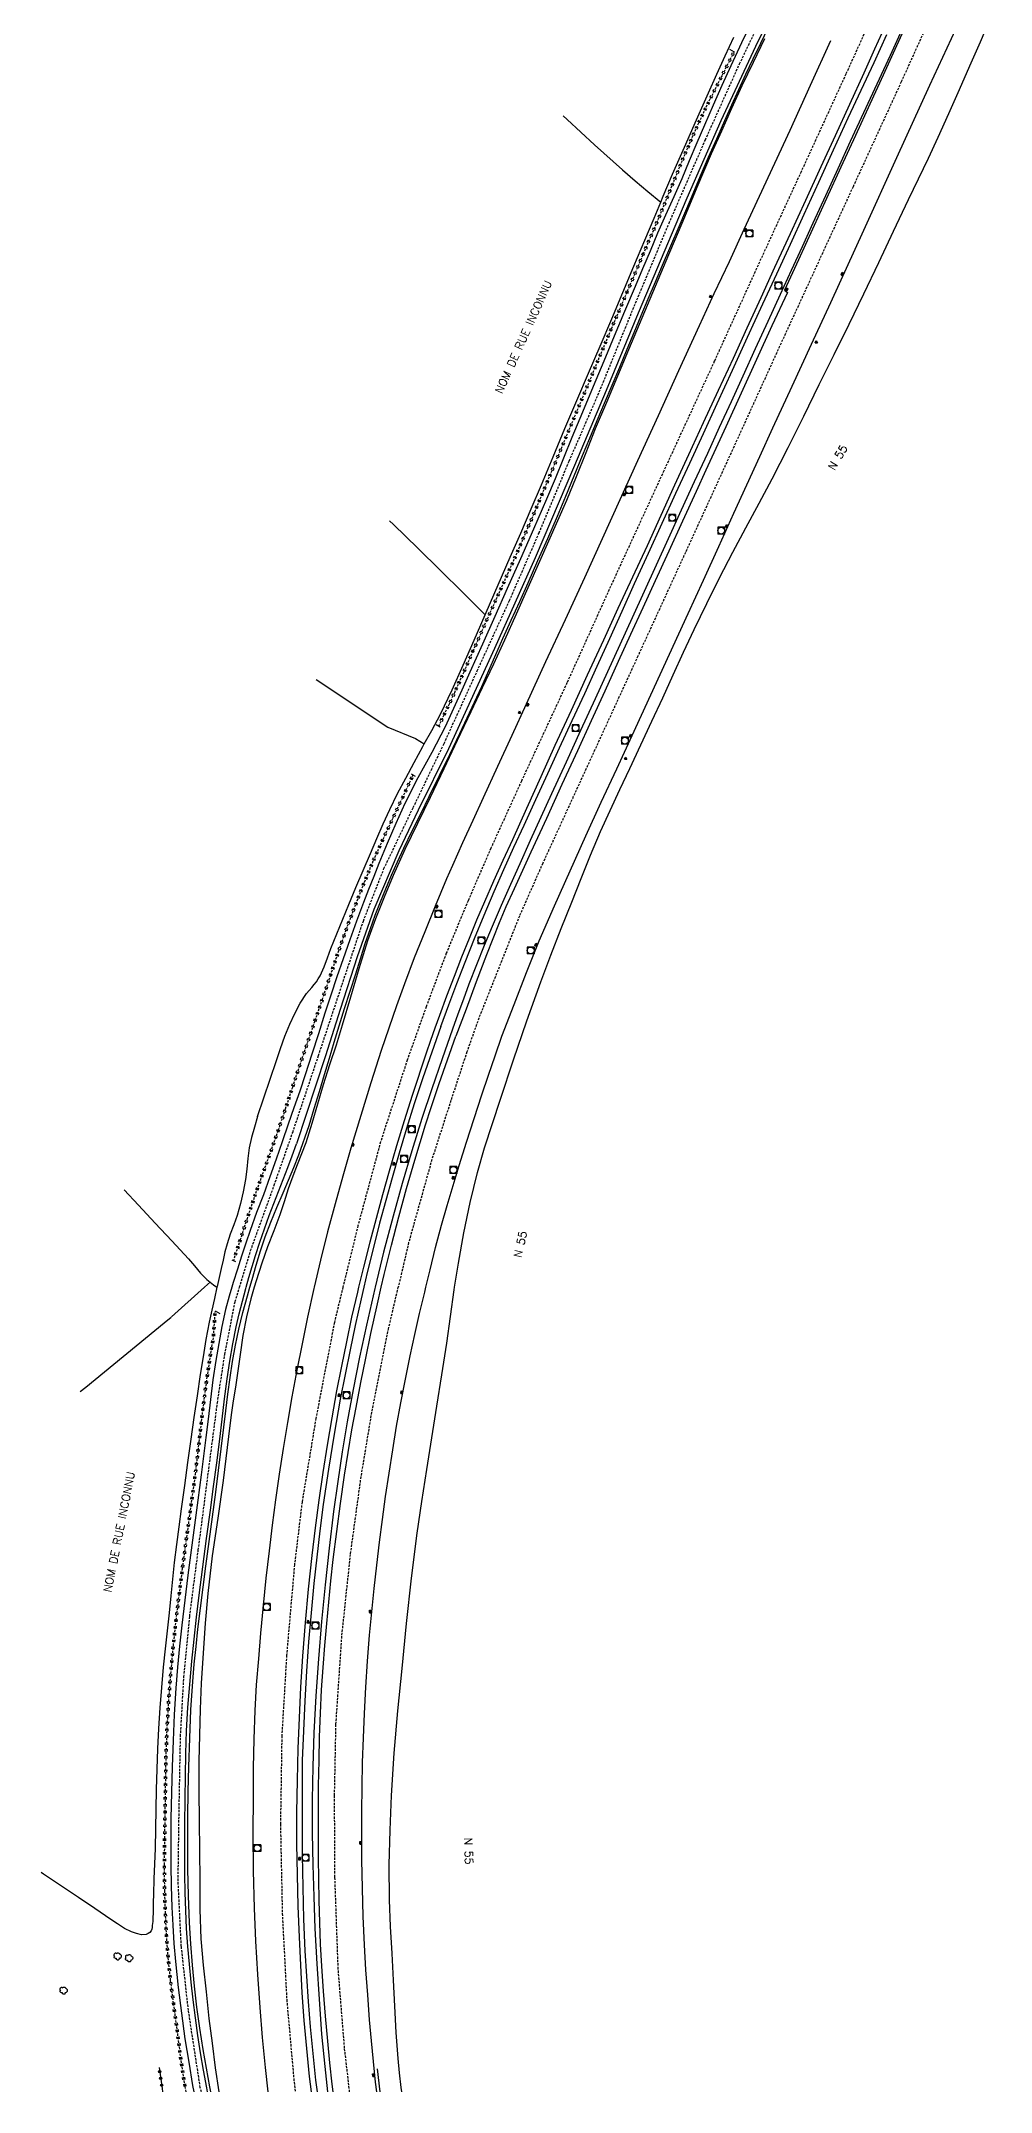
# Model space of a CAD drawing. Header units: millimetres. Extents: x 133168 to 134000, y 130000 to 131000.
# Drawn here: x 133168.2 to 133376, y 130000 to 130448.6 of the extents above; entities that cross this region are included whole.
import ezdxf
from ezdxf.enums import TextEntityAlignment as Align

# ---------------------------------------------------------------- set-up
doc = ezdxf.new("R2010")
doc.units = ezdxf.units.MM
doc.linetypes.add('DASHED', pattern=[0.75, 0.5, -0.25])
doc.layers.get('0').update_dxf_attribs({"linetype": 'CONTINUOUS'})
for name, color, linetype in [('W0001', 6, 'DASHED'), ('W0008', 7, 'CONTINUOUS'), ('W0010', 4, 'CONTINUOUS'), ('W0120', 7, 'CONTINUOUS'), ('W0211', 2, 'CONTINUOUS'), ('W0220', 5, 'DASHED'), ('W0300', 7, 'CONTINUOUS'), ('W0323', 7, 'CONTINUOUS'), ('W0330', 7, 'CONTINUOUS'), ('W0401', 7, 'CONTINUOUS'), ('W0420', 7, 'CONTINUOUS'), ('W0850', 7, 'CONTINUOUS'), ('W0990', 7, 'CONTINUOUS')]:
    doc.layers.add(name, color=color, linetype=linetype)
doc.styles.get("Standard").update_dxf_attribs({"font": 'romans.shx', "width": 0.85})

# ---------------------------------------------------------------- blocks, each defined once
blk = doc.blocks.new('T401')
for p, q in [((-0.3, 0.3), (0, 0.3)), ((-0.3, -0.25), (-0.3, 0.3)), ((-0.3, 0.15), (0, 0.15)), ((-0.3, 0), (0, 0)), ((0, 0.3), (0, -0.25)), ((-0.3, -0.15), (0, -0.15)), ((-0.3, -0.25), (-0.3, -0.3)), ((-0.3, -0.3), (0, -0.3)), ((0, -0.3), (0, -0.25))]:
    blk.add_line(p, q)
blk = doc.blocks.new('T850')
for p, q in [((-0.25, -0.15), (0, 0.32)), ((0, 0.32), (0.25, -0.15)), ((-0.25, -0.15), (0.25, -0.15))]:
    blk.add_line(p, q)
for major_axis in [(-0.106, 0.106), (-0.0354, 0.0354), (-0.0236, 0.0236)]:
    blk.add_ellipse((0, 0), major_axis=major_axis, ratio=1, start_param=3.926991, end_param=10.210176)
blk = doc.blocks.new('T420')
for p, q in [((0.75, 0.75), (-0.75, 0.75)), ((-0.75, 0.75), (-0.75, -0.75)), ((0.75, 0.75), (0.75, -0.75)), ((0.75, -0.75), (-0.75, -0.75))]:
    blk.add_line(p, q)
blk.add_ellipse((0, 0), major_axis=(-0.53, 0.53), ratio=1, start_param=3.926991, end_param=10.210176)
blk = doc.blocks.new('T300')
for p, q in [((-0.8, 0.51), (-0.86, 0.34)), ((-0.86, 0.34), (-0.86, 0.17)), ((-0.86, 0.17), (-0.74, 0.06)), ((-0.69, 0.63), (-0.8, 0.51)), ((-0.8, -0.06), (-0.74, 0.06)), ((-0.74, 0.06), (-0.69, 0.11)), ((-0.57, 0.69), (-0.69, 0.63)), ((-0.46, 0.69), (-0.57, 0.69)), ((-0.29, 0.63), (-0.46, 0.69)), ((-0.29, 0.63), (-0.17, 0.74)), ((-0.23, 0.57), (-0.29, 0.63)), ((-0.17, 0.74), (-0.06, 0.8)), ((-0.06, 0.8), (0.06, 0.8)), ((0.06, 0.8), (0.23, 0.74)), ((0.23, 0.74), (0.34, 0.63)), ((0.34, 0.63), (0.4, 0.51)), ((0.46, 0.46), (0.34, 0.46)), ((0.4, 0.51), (0.4, 0.46)), ((0.57, 0.4), (0.46, 0.46)), ((0.57, 0.4), (0.69, 0.29)), ((0.69, 0.29), (0.74, 0.17)), ((0.74, 0.06), (0.69, -0.17)), ((0.74, 0.17), (0.74, 0.06)), ((-0.8, -0.17), (-0.8, -0.06)), ((-0.8, -0.23), (-0.8, -0.17)), ((-0.74, -0.34), (-0.8, -0.23)), ((-0.69, -0.4), (-0.74, -0.34)), ((-0.51, -0.46), (-0.69, -0.4)), ((-0.4, -0.46), (-0.51, -0.46)), ((-0.4, -0.46), (-0.34, -0.46)), ((-0.34, -0.46), (-0.34, -0.4)), ((-0.34, -0.51), (-0.34, -0.46)), ((-0.29, -0.63), (-0.34, -0.51)), ((-0.17, -0.74), (-0.29, -0.63)), ((-0.06, -0.8), (-0.17, -0.74)), ((0.06, -0.8), (-0.06, -0.8)), ((0.17, -0.74), (0.06, -0.8)), ((0.23, -0.69), (0.17, -0.74)), ((0.29, -0.46), (0.23, -0.46)), ((0.29, -0.63), (0.23, -0.69)), ((0.46, -0.4), (0.29, -0.46)), ((0.34, -0.51), (0.29, -0.63)), ((0.34, -0.51), (0.34, -0.46)), ((0.57, -0.34), (0.46, -0.4)), ((0.63, -0.29), (0.57, -0.34)), ((0.69, -0.17), (0.63, -0.29))]:
    blk.add_line(p, q)
blk = doc.blocks.new('t323o')
at = {"color": 0, "linetype": 'Continuous'}
for radius in [0.25, 0.15]:
    blk.add_circle((0, 0), radius, dxfattribs=at)
blk = doc.blocks.new('t220o')
at = {"color": 0, "linetype": 'Continuous'}
for p, q in [((-0.25, 0.25), (0.25, 0.25)), ((-0.25, -0.25), (0.25, -0.25))]:
    blk.add_line(p, q, dxfattribs=at)

msp = doc.modelspace()

# ---------------------------------------------------------------- linework, layer by layer
at = {"layer": 'W0001'}
for points in [[(133211.59, 130176), (133214.04, 130184.03), (133219.19, 130198.31), (133223.24, 130209.86), (133228.88, 130226.66), (133234.05, 130242.19), (133238.7, 130256.11), (133243.21, 130267.58), (133249.62, 130280.95), (133256.37, 130294.94), (133263.6, 130310.8), (133270.66, 130326.18), (133277.15, 130341.01), (133283.74, 130356.7), (133290.61, 130372.52), (133297.96, 130390.58), (133305.57, 130408.71), (133313.52, 130426.96), (133321, 130443.57), (133327.65, 130457.37), (133335.38, 130471.77), (133342.91, 130486.12)], [(133353.49, 130461.65), (133344.25, 130441.32), (133334.47, 130419.99), (133324.72, 130398.83), (133315.48, 130378.52), (133304.43, 130354.56), (133293.4, 130330.63), (133283.25, 130308.2), (133273.28, 130286.69), (133266.59, 130272.02), (133261.61, 130260.54), (133256.83, 130249.04), (133252.44, 130237.34), (133248.3, 130225.7), (133242.46, 130207.79), (133237.52, 130189.47), (133234.23, 130176)], [(133366.45, 130461.93), (133356.37, 130439.63), (133345.83, 130416.69), (133339.82, 130403.65), (133329.76, 130381.78), (133319.45, 130359.16), (133309.16, 130336.7), (133298.76, 130314.04), (133288.39, 130291.49), (133277.94, 130268.73), (133272.85, 130257.2), (133263.97, 130234.87), (133261.34, 130227.46), (133257.84, 130216.82), (133253.69, 130203.93), (133248.61, 130185.77), (133246.33, 130176)], [(133203.26, 130000), (133203.03, 130000.95), (133200.43, 130017.87), (133198.88, 130031.88), (133198.18, 130046.18), (133198.39, 130061.19), (133198.7, 130077.81), (133199.44, 130090.77), (133200.71, 130104.01), (133202.59, 130118.53), (133204.71, 130134.83), (133206.77, 130150.7), (133208.39, 130161.31), (133210.63, 130172.87), (133211.59, 130176)], [(133234.23, 130176), (133232.36, 130168.3), (133228.31, 130147.32), (133225.29, 130129.04), (133223.63, 130115.32), (133221.9, 130095.51), (133220.86, 130077.86), (133220.56, 130058.59), (133220.96, 130039.01), (133221.94, 130020.15), (133223.54, 130002.16), (133223.84, 130000)], [(133235.7, 130000), (133234.59, 130009.61), (133233.2, 130026.9), (133232.48, 130047.01), (133232.4, 130064.85), (133232.71, 130080.46), (133234.02, 130099.93), (133235.91, 130117.73), (133238.15, 130134.12), (133240.6, 130148.93), (133244.19, 130166.82), (133246.33, 130176)]]:
    msp.add_lwpolyline(points, dxfattribs=at)
at = {"layer": 'W0008'}
for points in [[(133331.51, 130461.63), (133324.46, 130447.39), (133316.94, 130431.1), (133309.5, 130414.21), (133298.81, 130389.02), (133291.79, 130372.13), (133284.88, 130355.75), (133276.28, 130335.55), (133267.38, 130315.72), (133257.35, 130293.74), (133250.71, 130280.34), (133246.49, 130271.48), (133240.98, 130258.64), (133237.32, 130248.24), (133233.65, 130236.78), (133230.43, 130226.62), (133224.04, 130207.4)], [(133269.03, 130230.9), (133271.72, 130237.87), (133274.4, 130244.83), (133277.19, 130251.76), (133280.5, 130259.46), (133283.93, 130267.11), (133287.4, 130274.74), (133290.76, 130282.07), (133294.14, 130289.39), (133297.53, 130296.71), (133301.62, 130305.58), (133305.71, 130314.46), (133309.78, 130323.34), (133313.12, 130330.66), (133316.45, 130337.99), (133319.78, 130345.31), (133322.61, 130351.52), (133325.45, 130357.74), (133328.29, 130363.95), (133332.5, 130373.11), (133336.72, 130382.26), (133340.94, 130391.41), (133348.18, 130407.24), (133355.39, 130423.08), (133362.63, 130438.91), (133366.42, 130447.06), (133370.21, 130455.22)], [(133323.81, 130453.13), (133321.42, 130448.15), (133319.09, 130443.14), (133317.13, 130438.84), (133315.2, 130434.51), (133313.31, 130430.18), (133311.65, 130426.28), (133310.01, 130422.36), (133308.35, 130418.46), (133306.6, 130414.48), (133304.83, 130410.51), (133303.08, 130406.53), (133301.42, 130402.64), (133299.77, 130398.75), (133298.13, 130394.85), (133295.85, 130389.42), (133293.58, 130383.99), (133291.31, 130378.55), (133288.98, 130372.99), (133286.66, 130367.43), (133284.34, 130361.86), (133282.49, 130357.35), (133280.64, 130352.85), (133278.76, 130348.35), (133275.94, 130341.81), (133273.07, 130335.3), (133270.18, 130328.8), (133267.47, 130322.72), (133264.74, 130316.64), (133262, 130310.57), (133260.22, 130306.57), (133258.43, 130302.57), (133256.58, 130298.6), (133253.68, 130292.99), (133250.65, 130287.44), (133247.78, 130281.81), (133245.81, 130277.47), (133243.94, 130273.08), (133242.11, 130268.67), (133240.96, 130265.85), (133239.83, 130263.03), (133238.72, 130260.19), (133237.19, 130256.09), (133235.72, 130251.96), (133234.28, 130247.83), (133232.93, 130243.87), (133231.61, 130239.9), (133230.31, 130235.92), (133228.87, 130231.44), (133227.45, 130226.95), (133225.99, 130222.47), (133224.77, 130218.87), (133223.52, 130215.27), (133222.28, 130211.68)], [(133352.94, 130452.02), (133350.56, 130446.76), (133348.18, 130441.51), (133345.05, 130434.68), (133341.91, 130427.86), (133338.77, 130421.04), (133335.4, 130413.71), (133332.04, 130406.38), (133328.68, 130399.05), (133325.64, 130392.42), (133322.61, 130385.78), (133319.57, 130379.15), (133316.32, 130372.12), (133313.06, 130365.09), (133309.82, 130358.05), (133306.8, 130351.42), (133303.79, 130344.79), (133300.76, 130338.16), (133297.58, 130331.29), (133294.39, 130324.43), (133291.21, 130317.56), (133287.66, 130309.87), (133284.13, 130302.17), (133280.61, 130294.47), (133277.5, 130287.61), (133274.41, 130280.75), (133271.31, 130273.88), (133269.25, 130269.35), (133267.18, 130264.83), (133265.17, 130260.28), (133263.47, 130256.27), (133261.82, 130252.25), (133260.2, 130248.21), (133258.54, 130243.96), (133256.91, 130239.7), (133255.33, 130235.42), (133254.36, 130232.7), (133253.4, 130229.97), (133252.45, 130227.24)], [(133358.25, 130453.89), (133355.36, 130447.51), (133352.45, 130441.14), (133349.53, 130434.77), (133346.36, 130427.89), (133343.19, 130421.02), (133340.02, 130414.14), (133336.96, 130407.45), (133333.91, 130400.75), (133330.86, 130394.05), (133331.49, 130393.6), (133328.05, 130386.28), (133324.7, 130378.91), (133321.34, 130371.54), (133317.98, 130364.17), (133315.82, 130359.46), (133313.65, 130354.75), (133311.48, 130350.04), (133308.5, 130343.53), (133305.53, 130337.01), (133302.55, 130330.5), (133299.86, 130324.63), (133297.16, 130318.76), (133294.47, 130312.89), (133291.5, 130306.38), (133288.53, 130299.87), (133285.55, 130293.36), (133282.15, 130285.95), (133278.74, 130278.55), (133275.34, 130271.14), (133273.5, 130267.16), (133271.66, 130263.18), (133269.89, 130259.18), (133268.44, 130255.71), (133267.03, 130252.22), (133265.65, 130248.72), (133263.37, 130242.79), (133261.16, 130236.84), (133258.94, 130230.89)], [(133340.92, 130448.63), (133336.45, 130438.82), (133331.97, 130429.01), (133328.65, 130421.78), (133325.31, 130414.55), (133321.97, 130407.33), (133318.7, 130400.31), (133315.41, 130393.29), (133312.15, 130386.27), (133307.65, 130376.44), (133303.18, 130366.59), (133298.71, 130356.74), (133294.83, 130348.22), (133290.94, 130339.71), (133287.05, 130331.2), (133282.82, 130321.98), (133278.58, 130312.76), (133274.34, 130303.54), (133271.2, 130296.7), (133268.05, 130289.87), (133264.92, 130283.03), (133262.66, 130278.12), (133260.4, 130273.21), (133258.2, 130268.27), (133256.92, 130265.3), (133255.67, 130262.33), (133254.43, 130259.35), (133252.12, 130253.72), (133249.85, 130248.06), (133247.68, 130242.37), (133245.94, 130237.53), (133244.27, 130232.67), (133242.59, 130227.81)], [(133242.62, 130176), (133243.27, 130178.8), (133244.84, 130185.23), (133246.46, 130191.43), (133248.16, 130197.61), (133249.95, 130203.77), (133251.11, 130207.64), (133252.31, 130211.5), (133253.54, 130215.34), (133255.3, 130220.54), (133257.12, 130225.71), (133258.94, 130230.89)], [(133252.38, 130176), (133253.3, 130179.8), (133254.51, 130184.69), (133255.8, 130189.56), (133257.05, 130193.92), (133258.36, 130198.26), (133259.67, 130202.61), (133261.3, 130207.77), (133262.93, 130212.94), (133264.61, 130218.09), (133266.06, 130222.36), (133267.55, 130226.63), (133269.03, 130230.9)], [(133242.59, 130227.81), (133240.37, 130220.68), (133238.14, 130213.55), (133235.99, 130206.4), (133234.23, 130200.33), (133232.52, 130194.23), (133230.89, 130188.12), (133229.34, 130181.92), (133227.94, 130176)], [(133252.45, 130227.24), (133251.41, 130224.14), (133250.37, 130221.04), (133249.36, 130217.93), (133247.62, 130212.43), (133245.95, 130206.91), (133244.34, 130201.38), (133242.88, 130196.23), (133241.48, 130191.07), (133240.12, 130185.9), (133238.74, 130180.43), (133237.66, 130176)], [(133222.28, 130211.68), (133220.95, 130207.83), (133219.62, 130203.99), (133218.27, 130200.15), (133216.82, 130196.24), (133215.35, 130192.35), (133213.93, 130188.44), (133212.98, 130185.62), (133212.06, 130182.79), (133211.16, 130179.95), (133210.25, 130177.01), (133209.94, 130176)], [(133213.08, 130176), (133213.68, 130178.14), (133214.4, 130180.57), (133215.14, 130182.98), (133216.09, 130185.9), (133217.08, 130188.8), (133218.12, 130191.69), (133219.12, 130194.32), (133220.17, 130196.93), (133221.19, 130199.56), (133222.15, 130202.17), (133223.1, 130204.78), (133224.04, 130207.4)], [(133209.94, 130176), (133209.36, 130174.07), (133208.56, 130171.11), (133207.74, 130167.43), (133207.05, 130163.73), (133206.42, 130160.01), (133205.8, 130155.75), (133205.26, 130151.47), (133204.73, 130147.19), (133204.21, 130143.12), (133203.7, 130139.04), (133203.2, 130134.96), (133202.48, 130129.47), (133201.76, 130123.98), (133201.04, 130118.48), (133200.32, 130113.03), (133199.61, 130107.58), (133198.96, 130102.12), (133198.47, 130097.51), (133198.03, 130092.91), (133197.66, 130088.3), (133197.32, 130082.58), (133197.08, 130076.85), (133196.89, 130071.12), (133196.72, 130065.47), (133196.59, 130059.82), (133196.55, 130054.17), (133196.58, 130049.59), (133196.67, 130045), (133196.83, 130040.42), (133197.02, 130036.46), (133197.26, 130032.49), (133197.57, 130028.53), (133198.17, 130022.88), (133198.9, 130017.24), (133199.64, 130011.59), (133200.49, 130006.5), (133201.35, 130001.41), (133201.62, 130000)], [(133204.63, 130000), (133204.45, 130000.94), (133203.74, 130004.74), (133203.09, 130008.55), (133202.5, 130012.36), (133201.96, 130016.24), (133201.49, 130020.12), (133201.06, 130024.01), (133200.66, 130027.93), (133200.31, 130031.85), (133200.04, 130035.78), (133199.85, 130039.69), (133199.75, 130043.61), (133199.67, 130047.53), (133199.64, 130053.06), (133199.68, 130058.59), (133199.73, 130064.12), (133199.8, 130069.07), (133199.88, 130074.03), (133200.04, 130078.97), (133200.33, 130084.06), (133200.72, 130089.13), (133201.17, 130094.21), (133201.66, 130099.03), (133202.21, 130103.84), (133202.79, 130108.66), (133203.58, 130114.86), (133204.42, 130121.07), (133205.26, 130127.27), (133205.95, 130132.43), (133206.65, 130137.59), (133207.32, 130142.76), (133207.83, 130147.18), (133208.32, 130151.6), (133208.9, 130156.01), (133209.48, 130159.81), (133210.12, 130163.6), (133210.87, 130167.37), (133211.53, 130170.16), (133212.24, 130172.94), (133213, 130175.71), (133213.08, 130176)], [(133227.94, 130176), (133227.87, 130175.7), (133226.48, 130169.46), (133225.28, 130163.66), (133224.14, 130157.84), (133223.07, 130152.02), (133222.09, 130146.39), (133221.17, 130140.75), (133220.31, 130135.1), (133219.51, 130129.54), (133218.75, 130123.96), (133218.06, 130118.39), (133217.39, 130112.39), (133216.78, 130106.39), (133216.23, 130100.38), (133215.73, 130094.72), (133215.28, 130089.07), (133214.93, 130083.4), (133214.71, 130077.16), (133214.62, 130070.9), (133214.58, 130064.65), (133214.55, 130056.51), (133214.62, 130048.36), (133214.83, 130040.22), (133215.13, 130032.96), (133215.54, 130025.71), (133216.04, 130018.46), (133216.58, 130011.89), (133217.21, 130005.32), (133217.79, 130000)], [(133237.66, 130176), (133237.41, 130174.95), (133236.14, 130169.45), (133234.99, 130164.1), (133233.89, 130158.73), (133232.85, 130153.35), (133231.77, 130147.42), (133230.76, 130141.47), (133229.82, 130135.51), (133228.94, 130129.46), (133228.14, 130123.4), (133227.41, 130117.33), (133226.63, 130109.99), (133225.96, 130102.65), (133225.39, 130095.29), (133224.97, 130088.57), (133224.63, 130081.84), (133224.38, 130075.1), (133224.2, 130068.16), (133224.1, 130061.22), (133224.09, 130054.28), (133224.2, 130047.46), (133224.39, 130040.65), (133224.66, 130033.85), (133224.93, 130027.76), (133225.26, 130021.68), (133225.68, 130015.61), (133226.23, 130009.5), (133226.87, 130003.4), (133227.27, 130000)], [(133232.08, 130000), (133231.89, 130001.71), (133231.38, 130006.39), (133230.91, 130011.08), (133230.41, 130016.55), (133229.97, 130022.02), (133229.6, 130027.5), (133229.36, 130032.3), (133229.17, 130037.1), (133229.03, 130041.91), (133228.94, 130046.55), (133228.89, 130051.19), (133228.87, 130055.83), (133228.87, 130061.4), (133228.91, 130066.96), (133229.01, 130072.52), (133229.14, 130077.68), (133229.32, 130082.83), (133229.57, 130087.98), (133229.89, 130092.82), (133230.27, 130097.65), (133230.69, 130102.48), (133231.14, 130107.14), (133231.62, 130111.79), (133232.1, 130116.45), (133232.91, 130122.6), (133233.72, 130128.74), (133234.61, 130134.88), (133235.39, 130139.84), (133236.21, 130144.8), (133237.1, 130149.74), (133238.13, 130155.14), (133239.23, 130160.52), (133240.37, 130165.9), (133241.79, 130172.36), (133242.62, 130176)], [(133241.62, 130000), (133241.37, 130002.13), (133240.9, 130006.66), (133240.48, 130011.21), (133240.07, 130015.75), (133239.66, 130021.23), (133239.26, 130026.72), (133238.92, 130032.21), (133238.66, 130038.39), (133238.49, 130044.59), (133238.39, 130050.78), (133238.34, 130056.09), (133238.35, 130061.4), (133238.41, 130066.7), (133238.53, 130072.07), (133238.71, 130077.44), (133238.94, 130082.81), (133239.25, 130088.51), (133239.62, 130094.2), (133240.07, 130099.88), (133240.53, 130105), (133241.05, 130110.11), (133241.62, 130115.22), (133242.22, 130120.23), (133242.87, 130125.23), (133243.56, 130130.23), (133244.33, 130135.36), (133245.15, 130140.48), (133245.96, 130145.6), (133246.93, 130150.74), (133247.9, 130155.89), (133248.93, 130161.02), (133249.94, 130165.66), (133251.02, 130170.28), (133252.12, 130174.9), (133252.38, 130176)]]:
    msp.add_lwpolyline(points, dxfattribs=at)
at = {"layer": 'W0010'}
for points in [[(133226.84, 130211.37), (133227.97, 130215.1), (133229.1, 130218.83), (133230.22, 130222.56), (133231.27, 130226.1), (133232.33, 130229.64), (133233.4, 130233.18), (133234.6, 130236.98), (133235.82, 130240.76), (133237.05, 130244.55), (133238.09, 130247.86), (133239.13, 130251.18), (133240.24, 130254.47), (133241.31, 130257.38), (133242.43, 130260.27), (133243.6, 130263.14), (133244.87, 130266.12), (133246.2, 130269.07), (133247.55, 130272.01), (133249.37, 130275.8), (133251.24, 130279.57), (133253.11, 130283.34), (133255.35, 130287.94), (133257.59, 130292.54), (133259.8, 130297.15), (133261.42, 130300.56), (133263.03, 130303.98), (133264.62, 130307.41), (133266.18, 130310.89), (133267.7, 130314.38), (133269.24, 130317.87), (133271.07, 130321.94), (133272.91, 130326.02), (133274.74, 130330.09), (133276.9, 130334.93), (133279.04, 130339.78), (133281.14, 130344.64), (133282.98, 130349.05), (133284.8, 130353.47), (133286.62, 130357.89), (133288.23, 130361.73), (133289.84, 130365.56), (133291.46, 130369.39), (133293.12, 130373.32), (133294.78, 130377.25), (133296.44, 130381.19), (133297.97, 130384.86), (133299.49, 130388.53), (133301.02, 130392.2), (133302.59, 130395.88), (133304.18, 130399.56), (133305.76, 130403.24), (133308, 130408.53), (133310.24, 130413.82), (133312.49, 130419.11), (133314.24, 130423.15), (133316, 130427.19), (133317.78, 130431.22), (133319.29, 130434.59), (133320.82, 130437.95), (133322.37, 130441.3), (133323.99, 130444.7), (133325.63, 130448.08), (133327.29, 130451.46)], [(133357.23, 130452.62), (133353.93, 130445.4), (133351.04, 130439.14), (133348.12, 130432.88), (133345.22, 130426.62), (133342.49, 130420.65), (133339.78, 130414.68), (133337.06, 130408.71), (133334.68, 130403.53), (133332.29, 130398.35), (133329.9, 130393.17), (133327.17, 130387.22), (133324.45, 130381.26), (133321.73, 130375.31), (133319.14, 130369.67), (133316.55, 130364.02), (133313.96, 130358.38), (133311.1, 130352.16), (133308.23, 130345.94), (133305.37, 130339.71), (133302.74, 130333.95), (133300.12, 130328.18), (133297.49, 130322.41), (133294.79, 130316.5), (133292.08, 130310.58), (133289.38, 130304.67), (133286.21, 130297.75), (133283.05, 130290.84), (133279.88, 130283.92), (133277.54, 130278.83), (133275.21, 130273.74), (133272.9, 130268.64), (133270.86, 130264.07), (133268.83, 130259.5), (133266.86, 130254.9), (133265.13, 130250.72), (133263.44, 130246.52), (133261.8, 130242.3), (133260.58, 130239.03), (133259.38, 130235.74), (133258.19, 130232.46)], [(133255.62, 130233.06), (133257.4, 130237.74), (133259.18, 130242.43), (133260.99, 130247.1), (133263.04, 130252.27), (133265.13, 130257.42), (133267.29, 130262.54), (133269.44, 130267.41), (133271.65, 130272.24), (133273.87, 130277.08), (133276.44, 130282.71), (133279.03, 130288.34), (133281.62, 130293.96), (133284.38, 130299.93), (133287.14, 130305.9), (133289.88, 130311.87), (133292.61, 130317.89), (133295.33, 130323.91), (133298.05, 130329.93), (133301.06, 130336.53), (133304.07, 130343.13), (133307.09, 130349.72), (133310.09, 130356.24), (133313.09, 130362.75), (133316.09, 130369.27), (133319.43, 130376.56), (133322.77, 130383.84), (133326.12, 130391.13), (133329.13, 130397.65), (133332.14, 130404.16), (133335.14, 130410.68), (133338.36, 130417.71), (133341.58, 130424.75), (133344.8, 130431.78), (133347.61, 130437.84), (133350.42, 130443.91), (133353.21, 130449.98)], [(133255.62, 130233.06), (133253.67, 130227.42), (133251.71, 130221.78), (133249.83, 130216.11), (133248.16, 130210.74), (133246.56, 130205.36), (133245.01, 130199.95), (133243.61, 130194.98), (133242.26, 130189.99), (133240.96, 130184.98), (133239.54, 130179.22), (133238.79, 130176)], [(133258.19, 130232.46), (133255.93, 130225.95), (133253.68, 130219.43), (133251.51, 130212.89), (133249.3, 130205.82), (133247.2, 130198.71), (133245.2, 130191.57), (133243.14, 130183.66), (133241.29, 130176)], [(133213.87, 130176), (133214.36, 130177.71), (133215.25, 130180.84), (133216.19, 130183.96), (133217.21, 130187.05), (133218.45, 130190.27), (133219.8, 130193.45), (133221.16, 130196.63), (133222.31, 130199.42), (133223.46, 130202.21), (133224.62, 130205), (133226.84, 130211.37)], [(133205.31, 130000), (133205.09, 130001.12), (133204.35, 130005.22), (133203.66, 130009.32), (133202.95, 130013.93), (133202.3, 130018.55), (133201.76, 130023.17), (133201.32, 130027.77), (133200.97, 130032.38), (133200.7, 130036.99), (133200.46, 130042.91), (133200.33, 130048.84), (133200.29, 130054.77), (133200.31, 130060.23), (133200.4, 130065.69), (133200.54, 130071.15), (133200.73, 130077.36), (133200.98, 130083.57), (133201.37, 130089.76), (133201.7, 130093.58), (133202.09, 130097.4), (133202.51, 130101.21), (133203.05, 130105.8), (133203.64, 130110.39), (133204.23, 130114.97), (133204.95, 130120.37), (133205.69, 130125.76), (133206.41, 130131.16), (133207, 130135.9), (133207.58, 130140.64), (133208.17, 130145.38), (133208.61, 130149), (133209.05, 130152.63), (133209.55, 130156.25), (133210.11, 130159.79), (133210.74, 130163.32), (133211.45, 130166.84), (133212.34, 130170.48), (133213.32, 130174.1), (133213.87, 130176)], [(133238.79, 130176), (133238.2, 130173.45), (133236.92, 130167.65), (133235.78, 130162.29), (133234.69, 130156.91), (133233.66, 130151.52), (133232.29, 130143.87), (133231.04, 130136.2), (133229.91, 130128.51), (133229.17, 130122.75), (133228.51, 130116.98), (133227.89, 130111.2), (133227.27, 130104.83), (133226.71, 130098.45), (133226.23, 130092.06), (133225.87, 130085.55), (133225.6, 130079.02), (133225.33, 130072.5), (133225.31, 130065.59), (133225.3, 130058.68), (133225.34, 130051.77), (133225.46, 130044.79), (133225.64, 130037.82), (133225.93, 130030.85), (133226.25, 130025.32), (133226.64, 130019.79), (133227.1, 130014.27), (133227.64, 130008.42), (133228.26, 130002.57), (133228.56, 130000)], [(133241.29, 130176), (133241.21, 130175.7), (133239.4, 130167.72), (133237.88, 130160.68), (133236.45, 130153.63), (133235.14, 130146.55), (133234.07, 130140.04), (133233.09, 130133.51), (133232.19, 130126.98), (133231.2, 130118.96), (133230.32, 130110.93), (133229.55, 130102.89), (133228.88, 130094.77), (133228.32, 130086.65), (133227.9, 130078.52), (133227.64, 130071.22), (133227.51, 130063.92), (133227.49, 130056.62), (133227.62, 130049.66), (133227.86, 130042.7), (133228.09, 130035.74), (133228.55, 130028.04), (133229, 130020.33), (133229.58, 130012.63), (133230.26, 130005.55), (133230.87, 130000)], [(133242.4, 130000), (133241.81, 130005.04)]]:
    msp.add_lwpolyline(points, dxfattribs=at)
at = {"layer": 'W0120'}
for points in [[(133318.8, 130446.76), (133319.8, 130446.24)], [(133255.49, 130298.47), (133254.61, 130298.99)], [(133249.22, 130288.3), (133249.56, 130288.09), (133250.03, 130287.8)], [(133209.91, 130182.03), (133210.76, 130181.63)], [(133207.41, 130170.2), (133206.32, 130170.76)]]:
    msp.add_lwpolyline(points, dxfattribs=at)
at = {"layer": 'W0211'}
for points in [[(133268.68, 130217.16), (133271.58, 130225.72), (133274.48, 130234.28), (133277.51, 130242.8), (133279.71, 130248.64), (133281.98, 130254.45), (133284.28, 130260.25), (133286.34, 130265.4), (133288.43, 130270.54), (133290.6, 130275.65), (133292.69, 130280.28), (133294.84, 130284.87), (133296.99, 130289.47), (133299.4, 130294.63), (133301.81, 130299.79), (133304.21, 130304.95), (133306.49, 130309.94), (133308.76, 130314.93), (133311.08, 130319.9), (133313.83, 130325.55), (133316.65, 130331.17), (133319.52, 130336.76), (133322.38, 130342.13), (133325.29, 130347.48), (133328.16, 130352.85), (133331.64, 130359.68), (133335.05, 130366.55), (133338.44, 130373.42), (133341.71, 130380.03), (133344.97, 130386.65), (133348.2, 130393.29), (133351.47, 130400.14), (133354.7, 130407.01), (133357.94, 130413.88), (133360.13, 130418.43), (133362.32, 130422.97), (133364.47, 130427.54), (133366.81, 130432.73), (133369.09, 130437.94), (133371.36, 130443.15), (133373.69, 130448.42), (133376.01, 130453.69)], [(133326.45, 130449.02), (133323.97, 130443.9), (133321.53, 130438.76), (133319.25, 130433.83), (133317.02, 130428.88), (133314.82, 130423.92), (133311.66, 130416.56), (133308.57, 130409.18), (133305.48, 130401.79), (133302.57, 130394.88), (133299.65, 130387.98), (133296.74, 130381.07), (133294.3, 130375.29), (133291.86, 130369.51), (133289.45, 130363.72), (133287.34, 130358.5), (133285.26, 130353.27), (133283.11, 130348.06), (133281.18, 130343.61), (133279.2, 130339.19), (133277.22, 130334.76), (133274.69, 130329.01), (133272.16, 130323.25), (133269.58, 130317.52), (133267.15, 130312.29), (133264.69, 130307.09), (133262.22, 130301.88), (133259.26, 130295.62), (133256.29, 130289.36), (133253.32, 130283.11), (133250.56, 130277.44), (133247.8, 130271.77), (133245.19, 130266.04), (133243.23, 130261.32), (133241.38, 130256.55), (133239.64, 130251.74), (133237.69, 130245.63), (133235.92, 130239.46), (133234.1, 130233.3), (133232.72, 130228.96), (133231.31, 130224.63), (133229.91, 130220.3)], [(133229.91, 130220.3), (133228.68, 130216.05), (133227.45, 130211.8), (133226.09, 130207.61), (133225.16, 130205.18), (133224.19, 130202.76), (133223.25, 130200.33), (133222.28, 130197.52), (133221.36, 130194.69), (133220.42, 130191.87), (133219.11, 130188.34), (133217.75, 130184.81), (133216.49, 130181.26), (133215.25, 130177.38), (133214.85, 130176)], [(133258.67, 130176), (133259.49, 130181.26), (133260.7, 130187.9), (133262.05, 130194.53), (133263.64, 130201.09), (133265.21, 130206.47), (133266.95, 130211.82), (133268.68, 130217.16)], [(133214.85, 130176), (133214.11, 130173.46), (133213.13, 130169.51), (133212.37, 130165.42), (133211.77, 130161.3), (133211.18, 130157.18), (133210.71, 130154.16), (133210.25, 130151.15), (133209.81, 130148.13), (133209.18, 130143.33), (133208.6, 130138.52), (133208.01, 130133.71), (133206.85, 130125.49), (133205.65, 130117.26), (133204.65, 130109.02), (133204.1, 130102.51), (133203.67, 130095.98), (133203.24, 130089.45), (133203.03, 130083.75), (133202.82, 130078.05), (133202.69, 130072.35), (133202.69, 130065.82), (133202.78, 130059.28), (133202.89, 130052.74), (133202.91, 130046.33), (133202.94, 130039.92), (133203.17, 130033.53), (133203.65, 130027.7), (133204.29, 130021.87), (133204.93, 130016.05)], [(133247.09, 130000), (133246.98, 130001.01), (133246.62, 130004.17), (133246.31, 130007.35), (133245.9, 130013.04), (133245.61, 130018.74), (133245.33, 130024.44), (133244.98, 130030.31), (133244.64, 130036.18), (133244.42, 130042.06), (133244.38, 130049.66), (133244.55, 130057.26), (133244.86, 130064.85), (133245.46, 130074.12), (133246.27, 130083.38), (133247.16, 130092.63), (133248.14, 130102.49), (133249.21, 130112.35), (133250.44, 130122.19), (133251.46, 130129.16), (133252.56, 130136.12), (133253.67, 130143.09), (133254.77, 130149.98), (133255.88, 130156.87), (133256.95, 130163.77), (133257.78, 130169.6), (133258.58, 130175.44), (133258.67, 130176)], [(133204.93, 130016.05), (133205.6, 130010.66), (133206.26, 130005.26), (133207.06, 130000)]]:
    msp.add_lwpolyline(points, dxfattribs=at)
at = {"layer": 'W0220'}
for points in [[(133319.8, 130446.24), (133317.17, 130441.05), (133314.53, 130435.86), (133312, 130430.63), (133309, 130423.79), (133306.17, 130416.87), (133303.32, 130409.95), (133299.84, 130401.79), (133296.34, 130393.63), (133292.86, 130385.47), (133289.95, 130378.55), (133287.06, 130371.62), (133284.16, 130364.69), (133282.04, 130359.63), (133279.92, 130354.57), (133277.79, 130349.51), (133276.26, 130345.87), (133274.72, 130342.24), (133273.17, 130338.61), (133270.37, 130332.3), (133267.52, 130326.01), (133264.68, 130319.71), (133262.67, 130315.14), (133260.66, 130310.57), (133258.61, 130306.02), (133257.47, 130303.57), (133256.31, 130301.13), (133255.15, 130298.69)], [(133249.56, 130288.09), (133248.79, 130286.42), (133248.01, 130284.74), (133247.24, 130283.07), (133245.06, 130278.45), (133242.89, 130273.83), (133240.8, 130269.17), (133238.83, 130264.43), (133236.95, 130259.65), (133235.14, 130254.85), (133233.28, 130249.59), (133231.5, 130244.31), (133229.72, 130239.02), (133228.05, 130234.17), (133226.39, 130229.32), (133224.74, 130224.47), (133223.17, 130219.73), (133221.62, 130214.98), (133220.03, 130210.24), (133218.3, 130205.36), (133216.52, 130200.49), (133214.79, 130195.6), (133213.26, 130191.02), (133211.76, 130186.42), (133210.27, 130181.83)], [(133199.95, 130000), (133199.71, 130001.27), (133199.02, 130005.64), (133198.43, 130010.03), (133197.87, 130014.42), (133197.19, 130019.39), (133196.54, 130024.37), (133196.01, 130029.35), (133195.65, 130034.21), (133195.41, 130039.08), (133195.25, 130043.95), (133195.2, 130049.7), (133195.26, 130055.46), (133195.36, 130061.21), (133195.44, 130067.22), (133195.55, 130073.23), (133195.76, 130079.24), (133196.12, 130085.37), (133196.59, 130091.49), (133197.14, 130097.6), (133197.75, 130103.22), (133198.43, 130108.82), (133199.15, 130114.43), (133200.07, 130121.32), (133201.03, 130128.2), (133201.96, 130135.09), (133202.8, 130142.18), (133203.61, 130149.26), (133204.53, 130156.34), (133204.99, 130159.3), (133205.46, 130162.26), (133205.94, 130165.23), (133206.32, 130170.76)]]:
    msp.add_lwpolyline(points, dxfattribs=at)
at = {"layer": 'W0323'}
msp.add_lwpolyline([(133194.02, 130005.35), (133194.67, 130000.73), (133194.78, 130000)], dxfattribs=at)
at = {"layer": 'W0330'}
for points in [[(133215.57, 130213.33), (133216.92, 130217.42), (133218.28, 130221.51), (133219.68, 130225.58), (133220.6, 130228.26), (133221.54, 130230.94), (133222.62, 130233.55), (133223.7, 130235.88), (133224.88, 130238.15), (133226.29, 130240.27), (133226.84, 130240.92), (133227.42, 130241.55), (133227.97, 130242.2), (133228.42, 130242.83), (133228.83, 130243.47), (133229.23, 130244.13), (133230.15, 130246.06), (133230.88, 130248.09), (133231.62, 130250.12), (133232.9, 130253.33), (133234.18, 130256.53), (133235.49, 130259.73), (133237.06, 130263.46), (133238.67, 130267.18), (133240.28, 130270.9), (133241.65, 130274.12), (133243.02, 130277.34), (133244.46, 130280.52), (133246.18, 130283.97), (133247.99, 130287.37), (133249.81, 130290.77), (133251.73, 130294.29), (133252.04, 130294.84), (133253.68, 130297.79), (133255.55, 130301.33), (133258.11, 130306.68), (133260.52, 130312.1), (133262.91, 130317.54), (133265.37, 130323.11), (133265.58, 130323.59), (133268.21, 130329.65), (133270.84, 130335.71), (133273.12, 130340.97), (133275.39, 130346.23), (133277.65, 130351.5), (133280.24, 130357.66), (133282.8, 130363.82), (133285.38, 130369.98), (133287.93, 130375.92), (133290.51, 130381.86), (133293.06, 130387.8), (133295.48, 130393.55), (133297.89, 130399.3), (133300.3, 130405.05), (133302.31, 130409.84), (133303.76, 130413.31), (133304.32, 130414.64), (133306.36, 130419.42), (133308.94, 130425.38), (133311.56, 130431.32), (133314.21, 130437.25), (133316.04, 130441.31), (133317.88, 130445.36), (133319.73, 130449.41)], [(133282.42, 130432.23), (133283.26, 130431.44), (133289.27, 130425.87), (133295.37, 130420.42), (133298.15, 130418.03), (133300.96, 130415.67), (133303.76, 130413.31)], [(133244.43, 130343.66), (133245.26, 130342.86), (133250.63, 130337.63), (133255.55, 130332.8), (133260.46, 130327.95), (133265.37, 130323.11)], [(133228.37, 130308.94), (133244.09, 130298.48), (133250.09, 130296.03), (133252.04, 130294.84)], [(133215.57, 130213.33), (133214.91, 130211.05), (133214.25, 130208.77), (133213.71, 130206.47), (133213.41, 130204.18), (133213.22, 130201.85), (133212.95, 130199.55), (133212.43, 130196.91), (133211.8, 130194.3), (133211.07, 130191.72), (133210.36, 130189.65), (133209.59, 130187.59), (133208.89, 130185.52), (133208.42, 130183.72), (133208, 130181.9), (133207.59, 130180.08), (133207.29, 130178.77), (133206.99, 130177.45), (133206.69, 130176.14), (133206.66, 130176)], [(133186.38, 130197.28), (133189.54, 130193.95), (133193.18, 130190.05), (133196.81, 130186.14), (133200.42, 130182.2), (133201.73, 130180.66), (133203.05, 130179.12), (133204.47, 130177.7), (133205.18, 130177.11), (133205.92, 130176.55), (133206.65, 130176)], [(133203.98, 130176), (133205.27, 130177.16)], [(133206.66, 130176), (133206.66, 130176), (133206.1, 130173.55), (133205.53, 130170.96), (133204.98, 130168.37), (133204.27, 130164.57), (133203.63, 130160.77), (133203.02, 130156.96), (133202.31, 130152.24), (133201.64, 130147.51), (133200.98, 130142.78), (133200.26, 130137.7), (133199.55, 130132.62), (133198.85, 130127.53), (133198.33, 130123.63), (133197.81, 130119.73), (133197.33, 130115.83), (133196.94, 130112.16), (133196.58, 130108.49), (133196.21, 130104.82), (133195.77, 130100.86), (133195.34, 130096.9), (133194.93, 130092.94), (133194.54, 130088.47), (133194.2, 130084), (133193.91, 130079.52), (133193.69, 130075.06), (133193.52, 130070.6), (133193.39, 130066.15), (133193.29, 130061.85), (133193.21, 130057.55), (133193.12, 130053.26), (133193.02, 130049.92), (133192.9, 130046.59), (133192.8, 130043.26), (133192.75, 130041.41), (133192.71, 130039.57), (133192.67, 130037.73)], [(133196.73, 130169.5), (133203.98, 130176)], [(133206.65, 130176), (133206.66, 130176)], [(133176.77, 130153.17), (133177.99, 130154.14), (133195.1, 130168.24), (133196.67, 130169.44)], [(133192.67, 130037.73), (133192.63, 130037.29), (133192.59, 130036.85), (133192.53, 130036.41), (133192.47, 130036), (133192.4, 130035.59), (133192.25, 130035.23), (133191.97, 130034.91), (133191.6, 130034.65), (133191.22, 130034.45), (133190.2, 130034.34), (133189.09, 130034.64), (133188.01, 130035.03), (133186.43, 130035.78), (133184.95, 130036.77), (133183.46, 130037.76), (133179.93, 130040.13), (133176.4, 130042.5), (133172.87, 130044.87), (133168.76, 130047.63), (133168.18, 130048.02)]]:
    msp.add_lwpolyline(points, dxfattribs=at)

# ---------------------------------------------------------------- block references
at = {"layer": 'W0220'}
for p, rotation in [((133319.51, 130445.68), 243.1266731994792), ((133317.48, 130441.66), 243.1266731994792), ((133318.16, 130443), 243.1266731994792), ((133318.84, 130444.34), 243.1266731994792), ((133315.44, 130437.65), 243.038901355255), ((133316.12, 130438.99), 243.038901355255), ((133316.8, 130440.33), 243.038901355255), ((133312.79, 130432.27), 244.184735312821), ((133313.45, 130433.62), 244.184735312821), ((133314.1, 130434.97), 244.184735312821), ((133314.76, 130436.32), 243.038901355255), ((133310.92, 130428.18), 246.3179122754956), ((133311.53, 130429.55), 246.3179122754956), ((133312.14, 130430.92), 244.184735312821), ((133309.12, 130424.05), 246.3179122754956), ((133309.72, 130425.43), 246.3179122754956), ((133310.32, 130426.8), 246.3179122754956), ((133307.41, 130419.89), 247.7574245764305), ((133307.97, 130421.28), 247.7574245764305), ((133308.54, 130422.67), 247.7574245764305), ((133305.13, 130414.34), 247.6157007079031), ((133305.7, 130415.73), 247.6157007079031), ((133306.27, 130417.12), 247.7574245764305), ((133306.84, 130418.5), 247.7574245764305), ((133303.42, 130410.18), 247.6157007079031), ((133303.99, 130411.57), 247.6157007079031), ((133304.56, 130412.95), 247.6157007079031), ((133301.65, 130406.04), 246.9031780817858), ((133302.24, 130407.42), 246.9031780817858), ((133302.83, 130408.8), 246.9031780817858), ((133299.89, 130401.9), 246.9031780817858), ((133300.48, 130403.28), 246.9031780817858), ((133301.06, 130404.66), 246.9031780817858), ((133297.52, 130396.39), 246.7844630864886), ((133298.11, 130397.77), 246.7844630864886), ((133298.7, 130399.14), 246.7844630864886), ((133299.3, 130400.52), 246.7844630864886), ((133295.75, 130392.25), 246.9031780817858), ((133296.34, 130393.63), 246.9031780817858), ((133296.93, 130395.01), 246.7844630864886), ((133293.99, 130388.11), 246.9031780817858), ((133294.57, 130389.49), 246.9031780817858), ((133295.16, 130390.87), 246.9031780817858), ((133292.23, 130383.97), 247.1922614612624), ((133292.81, 130385.35), 247.1922614612624), ((133293.4, 130386.73), 246.9031780817858), ((133289.9, 130378.44), 247.3625254490633), ((133290.48, 130379.82), 247.1922614612624), ((133291.07, 130381.2), 247.1922614612624), ((133291.65, 130382.59), 247.1922614612624), ((133288.17, 130374.28), 247.3625254490633), ((133288.75, 130375.67), 247.3625254490633), ((133289.33, 130377.05), 247.3625254490633), ((133286.44, 130370.13), 247.2921321831636), ((133287.02, 130371.51), 247.2921321831636), ((133287.59, 130372.9), 247.3625254490633), ((133284.7, 130365.98), 247.2921321831636), ((133285.28, 130367.36), 247.2921321831636), ((133285.86, 130368.75), 247.2921321831636), ((133282.38, 130360.45), 247.2676645131717), ((133282.96, 130361.83), 247.2676645131717), ((133283.54, 130363.21), 247.2676645131717), ((133284.12, 130364.6), 247.2676645131717), ((133280.64, 130356.3), 247.2676645131717), ((133281.22, 130357.68), 247.2676645131717), ((133281.8, 130359.06), 247.2676645131717), ((133278.9, 130352.15), 247.171408181105), ((133279.48, 130353.53), 247.171408181105), ((133280.06, 130354.91), 247.2676645131717), ((133277.15, 130348), 247.2015397854283), ((133277.74, 130349.38), 247.2015397854283), ((133278.32, 130350.76), 247.171408181105), ((133274.82, 130342.47), 247.0112831977542), ((133275.4, 130343.85), 247.0112831977542), ((133275.99, 130345.23), 247.0112831977542), ((133276.57, 130346.62), 247.2015397854283), ((133273.05, 130338.34), 246.0712193782173), ((133273.64, 130339.71), 246.8776513304399), ((133274.23, 130341.09), 246.8776513304399), ((133271.22, 130334.22), 246.0712193782173), ((133271.83, 130335.59), 246.0712193782173), ((133272.44, 130336.96), 246.0712193782173), ((133269.38, 130330.12), 245.6247122282939), ((133270, 130331.48), 245.6247122282939), ((133270.61, 130332.85), 246.0712193782173), ((133266.91, 130324.65), 245.7344506630311), ((133267.52, 130326.02), 245.6247122282939), ((133268.14, 130327.38), 245.6247122282939), ((133268.76, 130328.75), 245.6247122282939), ((133265.06, 130320.55), 245.7344506630311), ((133265.67, 130321.92), 245.7344506630311), ((133266.29, 130323.28), 245.7344506630311), ((133263.24, 130316.43), 246.2589091124046), ((133263.84, 130317.8), 246.2589091124046), ((133264.45, 130319.18), 246.2589091124046), ((133261.43, 130312.31), 246.2589091120316), ((133262.03, 130313.69), 246.2589091120316), ((133262.63, 130315.06), 246.2589091120316), ((133258.98, 130306.84), 245.7460802755143), ((133259.59, 130308.2), 245.7460802755143), ((133260.21, 130309.57), 245.7460802755143), ((133260.82, 130310.94), 246.2589091120316), ((133257.08, 130302.75), 244.5731258303645), ((133257.72, 130304.11), 245.0471527502546), ((133258.35, 130305.47), 245.0471527502546), ((133255.79, 130300.04), 244.5731258303645), ((133256.44, 130301.4), 244.5731258303645), ((133247.93, 130284.56), 245.2466200750384), ((133248.56, 130285.92), 245.0952311918465), ((133249.19, 130287.28), 245.2466200758619), ((133246.02, 130280.48), 244.7391808360131), ((133246.66, 130281.84), 244.7391808360131), ((133247.3, 130283.19), 245.2466200750384), ((133244.1, 130276.41), 244.8406980841118), ((133244.74, 130277.77), 244.8406980841118), ((133245.38, 130279.12), 244.7391808360131), ((133241.6, 130270.96), 245.8438679748518), ((133242.21, 130272.32), 245.8438679748518), ((133242.83, 130273.69), 245.8438679748518), ((133243.46, 130275.05), 244.8406980841118), ((133239.82, 130266.82), 247.4316522982514), ((133240.4, 130268.21), 247.4316522982514), ((133240.99, 130269.59), 245.8438679748518), ((133238.13, 130262.65), 248.5300157660895), ((133238.68, 130264.05), 248.5300157660895), ((133239.25, 130265.44), 247.4316522982514), ((133236.5, 130258.46), 249.3393766998353), ((133237.03, 130259.86), 248.5300157660895), ((133237.58, 130261.26), 248.5300157660895), ((133234.43, 130252.83), 250.5257859475792), ((133234.93, 130254.24), 250.5257859475792), ((133235.44, 130255.65), 249.3393766998353), ((133235.97, 130257.06), 249.3393766998353), ((133232.94, 130248.58), 251.3699471201402), ((133233.43, 130250), 250.5257859475792), ((133233.93, 130251.42), 250.5257859475792), ((133231.5, 130244.32), 251.3699471201402), ((133231.98, 130245.74), 251.3699471201402), ((133232.46, 130247.16), 251.3699471201402), ((133230.07, 130240.05), 251.4027406211317), ((133230.55, 130241.47), 251.4027406211317), ((133231.02, 130242.9), 251.4027406211317), ((133228.61, 130235.8), 250.9998830268316), ((133229.1, 130237.21), 250.9998830268316), ((133229.59, 130238.63), 250.9998830268316), ((133227.15, 130231.54), 251.1055637215867), ((133227.64, 130232.96), 251.1055637215867), ((133228.12, 130234.38), 250.9998830268316), ((133225.21, 130225.86), 251.211378017606), ((133225.7, 130227.28), 251.211378017606), ((133226.18, 130228.7), 251.211378017606), ((133226.66, 130230.12), 251.1055637215867), ((133223.79, 130221.59), 251.673909398817), ((133224.26, 130223.02), 251.673909398817), ((133224.73, 130224.44), 251.673909398817), ((133222.38, 130217.32), 251.9276778508501), ((133222.85, 130218.74), 251.9276778508501), ((133223.32, 130220.17), 251.673909398817), ((133220.97, 130213.04), 251.456330663332), ((133221.45, 130214.47), 251.456330663332), ((133221.92, 130215.89), 251.9276778508501), ((133219.51, 130208.79), 250.480166087517), ((133220.02, 130210.2), 250.480166087517), ((133220.49, 130211.62), 251.456330663332), ((133218, 130204.55), 249.9224862814212), ((133218.51, 130205.96), 250.480166087517), ((133219.01, 130207.37), 250.480166087517), ((133215.96, 130198.91), 250.5170745312633), ((133216.46, 130200.32), 250.5170745312633), ((133216.97, 130201.73), 249.9224862814212), ((133217.49, 130203.14), 249.9224862814212), ((133214.48, 130194.66), 251.5275293884124), ((133214.96, 130196.08), 250.5170745312633), ((133215.46, 130197.49), 250.5170745312633), ((133213.05, 130190.39), 251.9395280638222), ((133213.52, 130191.81), 251.5275293884124), ((133214, 130193.24), 251.5275293884124), ((133211.66, 130186.11), 252.0155984786259), ((133212.12, 130187.54), 251.9395280638222), ((133212.59, 130188.96), 251.9395280638222), ((133210.73, 130183.26), 252.0155984786259), ((133211.2, 130184.68), 252.0155984786259), ((133206.17, 130168.56), 86.03881581846976), ((133206.27, 130170.06), 86.03881581846976), ((133205.75, 130164.09), 80.89237786227187), ((133205.96, 130165.57), 86.03881581846976), ((133206.06, 130167.07), 86.03881581846976), ((133205.04, 130159.64), 80.89539913446596), ((133205.28, 130161.13), 80.89539913446596), ((133205.52, 130162.61), 80.89237786227187), ((133204.38, 130155.19), 82.5550825499332), ((133204.58, 130156.68), 81.29739099989662), ((133204.81, 130158.16), 81.29739099989662), ((133203.8, 130150.73), 82.5550825499332), ((133203.99, 130152.22), 82.5550825499332), ((133204.19, 130153.71), 82.5550825499332), ((133203.27, 130146.26), 83.52853448276431), ((133203.44, 130147.75), 83.52853448276431), ((133203.61, 130149.24), 83.52853448276431), ((133202.76, 130141.79), 83.23666443343751), ((133202.93, 130143.28), 83.52853448276431), ((133203.1, 130144.77), 83.52853448276431), ((133202.23, 130137.32), 83.23666443343751), ((133202.41, 130138.81), 83.23666443343751), ((133202.58, 130140.3), 83.23666443343751), ((133201.66, 130132.86), 82.31277727550646), ((133201.86, 130134.35), 82.31277727550646), ((133202.05, 130135.83), 83.23666443343751), ((133201.06, 130128.4), 82.31277727550646), ((133201.26, 130129.89), 82.31277727550646), ((133201.46, 130131.37), 82.31277727550646), ((133200.44, 130123.94), 82.02255551280597), ((133200.65, 130125.43), 82.02255551280597), ((133200.85, 130126.91), 82.02255551280597), ((133199.82, 130119.48), 82.37921630862529), ((133200.02, 130120.97), 82.37921630862529), ((133200.23, 130122.46), 82.02255551280597), ((133199.23, 130115.02), 82.37921630862529), ((133199.43, 130116.51), 82.37921630862529), ((133199.62, 130118), 82.37921630862529), ((133198.66, 130110.56), 82.74790316190897), ((133198.84, 130112.05), 82.74790316190897), ((133199.03, 130113.54), 82.74790316190897), ((133198.1, 130106.1), 83.03476374237123), ((133198.28, 130107.58), 83.03476374237123), ((133198.47, 130109.07), 82.74790316190897), ((133197.58, 130101.63), 83.83909509601865), ((133197.74, 130103.12), 83.83909509601865), ((133197.92, 130104.61), 83.03476374237123), ((133197.1, 130097.15), 84.79458695805533), ((133197.26, 130098.64), 83.83909509601865), ((133197.42, 130100.13), 83.83909509601865), ((133196.69, 130092.67), 84.79458695805533), ((133196.83, 130094.16), 84.79458695805533), ((133196.97, 130095.66), 84.79458695805533), ((133196.34, 130088.18), 85.65711335741348), ((133196.45, 130089.68), 85.65711335741348), ((133196.56, 130091.18), 85.65711335741348), ((133196.02, 130083.69), 86.66587793409704), ((133196.11, 130085.19), 86.66587793409704), ((133196.22, 130086.69), 85.65711335741348), ((133195.76, 130079.2), 87.93961471451134), ((133195.85, 130080.7), 86.66587793409704), ((133195.94, 130082.2), 86.66587793409704), ((133195.6, 130074.71), 87.93961471451134), ((133195.65, 130076.2), 87.93961471451134), ((133195.71, 130077.7), 87.93961471451134), ((133195.49, 130070.21), 88.94173601343567), ((133195.52, 130071.71), 88.94173601343567), ((133195.55, 130073.21), 88.94173601343567), ((133195.42, 130065.71), 89.24690417423682), ((133195.44, 130067.21), 89.24690417423682), ((133195.46, 130068.71), 88.94173601343567), ((133195.36, 130061.21), 89.0347116940319), ((133195.38, 130062.71), 89.24690417423682), ((133195.4, 130064.21), 89.24690417423682), ((133195.28, 130056.71), 89.0347116940319), ((133195.31, 130058.21), 89.0347116940319), ((133195.33, 130059.71), 89.0347116940319), ((133195.22, 130052.21), 89.34317252186065), ((133195.24, 130053.71), 89.34317252186065), ((133195.26, 130055.21), 89.34317252186065), ((133195.21, 130050.71), 89.34317252186065), ((133195.2, 130049.21), 90.54764892334616), ((133195.21, 130047.71), 90.54764892334616), ((133195.23, 130046.21), 90.54764892334616), ((133195.24, 130044.71), 90.54764892334616), ((133195.27, 130043.21), 91.86997824861231), ((133195.32, 130041.71), 91.86997824861231), ((133195.37, 130040.21), 91.86997824861231), ((133195.43, 130038.71), 92.88059901970479), ((133195.5, 130037.21), 92.88059901970479), ((133195.58, 130035.72), 92.88059901970479), ((133195.65, 130034.22), 92.88059901970479), ((133195.76, 130032.72), 94.2381325354159), ((133195.87, 130031.23), 94.2381325354159), ((133195.99, 130029.73), 94.2381325354159), ((133196.13, 130028.24), 96.07003782285075), ((133196.29, 130026.75), 96.07003782285075), ((133196.45, 130025.25), 96.07003782285075), ((133196.62, 130023.76), 97.44667646927283), ((133196.82, 130022.28), 97.44667646927283), ((133197.01, 130020.79), 97.44667646927283), ((133197.21, 130019.3), 97.75693467961715), ((133197.41, 130017.82), 97.75693467961715), ((133197.61, 130016.33), 97.75693467961715), ((133197.81, 130014.84), 97.75693467961715), ((133198.01, 130013.36), 97.29193730245254), ((133198.2, 130011.87), 97.29193730245254), ((133198.39, 130010.38), 97.29193730245254), ((133198.58, 130008.89), 97.56471988630126), ((133198.78, 130007.41), 97.56471988630126), ((133198.98, 130005.92), 97.56471988630126), ((133199.21, 130004.44), 99.0386107259768), ((133199.44, 130002.96), 99.0386107259768), ((133199.68, 130001.47), 99.0386107259768)]:
    msp.add_blockref('t220o', p, dxfattribs=dict(at, rotation=rotation))
at = {"layer": 'W0300', "rotation": 359.9999899820874}
for p in [(133185, 130029.64), (133187.5, 130029.24), (133173.19, 130022.16)]:
    msp.add_blockref('T300', p, dxfattribs=at)
at = {"layer": 'W0323', "rotation": 278.0434219669073}
for p in [(133194.15, 130004.46), (133194.36, 130002.97), (133194.57, 130001.49)]:
    msp.add_blockref('t323o', p, dxfattribs=at)
at = {"layer": 'W0401'}
for p, rotation in [((133322.17, 130407.27), 155.1745796223651), ((133343.6, 130397.59), 335.4225751397063), ((133331.22, 130394.25), 155.5238481757629), ((133295.65, 130349.44), 155.5155426657322), ((133318.31, 130342.44), 335.5383690442528), ((133274.54, 130303.44), 155.3418236343821), ((133297.31, 130296.56), 335.1504774786459), ((133254.63, 130259.27), 157.4074504243123), ((133276.61, 130250.86), 338.0703833488263), ((133236.24, 130207.17), 163.2397626169646), ((133245.25, 130203.02), 163.7215095195039), ((133258.51, 130199.92), 343.2027684911869), ((133233.22, 130152.38), 169.6620392293658), ((133247.22, 130152.99), 349.3662466746155), ((133240.34, 130105.07), 354.192901023782), ((133226.47, 130102.81), 174.7584531804625), ((133224.6, 130051.02), 180.8664044872598), ((133238.2, 130054.51), 0.4749340162133376), ((133241.03, 130003.69), 5.864363082703598)]:
    msp.add_blockref('T401', p, dxfattribs=dict(at, rotation=rotation))
at = {"layer": 'W0420'}
for p in [(133323.15, 130406.47), (133296.81, 130350.37), (133316.98, 130341.5), (133295.92, 130295.54), (133255.11, 130257.64), (133275.3, 130249.67), (133258.38, 130201.67)]:
    msp.add_blockref('T420', p, dxfattribs=at)
at = {"layer": 'W0420', "rotation": 359.9999899820874}
for p in [(133329.48, 130395.07), (133306.27, 130344.29), (133285.12, 130298.3), (133264.51, 130251.86), (133249.25, 130210.56), (133247.61, 130204.07), (133224.66, 130157.82), (133235, 130152.38), (133217.55, 130106.06), (133228.21, 130102), (133215.49, 130053.34), (133226.04, 130051.22)]:
    msp.add_blockref('T420', p, dxfattribs=at)
at = {"layer": 'W0850', "rotation": 359.9999899820874}
for p in [(133314.65, 130392.72), (133337.79, 130382.72), (133272.86, 130301.74), (133296.11, 130291.66)]:
    msp.add_blockref('T850', p, dxfattribs=at)

# ---------------------------------------------------------------- texts
at = {"layer": 'W0990'}
for s, rotation, p in [('NOM DE RUE INCONNU', 65.7229, (133273.73, 130383.86)), ('N 55', 59.6462, (133342.48, 130357.5)), ('N 55', 77.3364, (133273.04, 130185.4)), ('NOM DE RUE INCONNU', 78.7829, (133185.28, 130122.5)), ('N 55', 271.8607, (133261.74, 130052.7))]:
    msp.add_text(s, height=1.75, rotation=rotation, dxfattribs=at).set_placement(p, align=Align.MIDDLE_CENTER)

doc.saveas('drawing.dxf')
